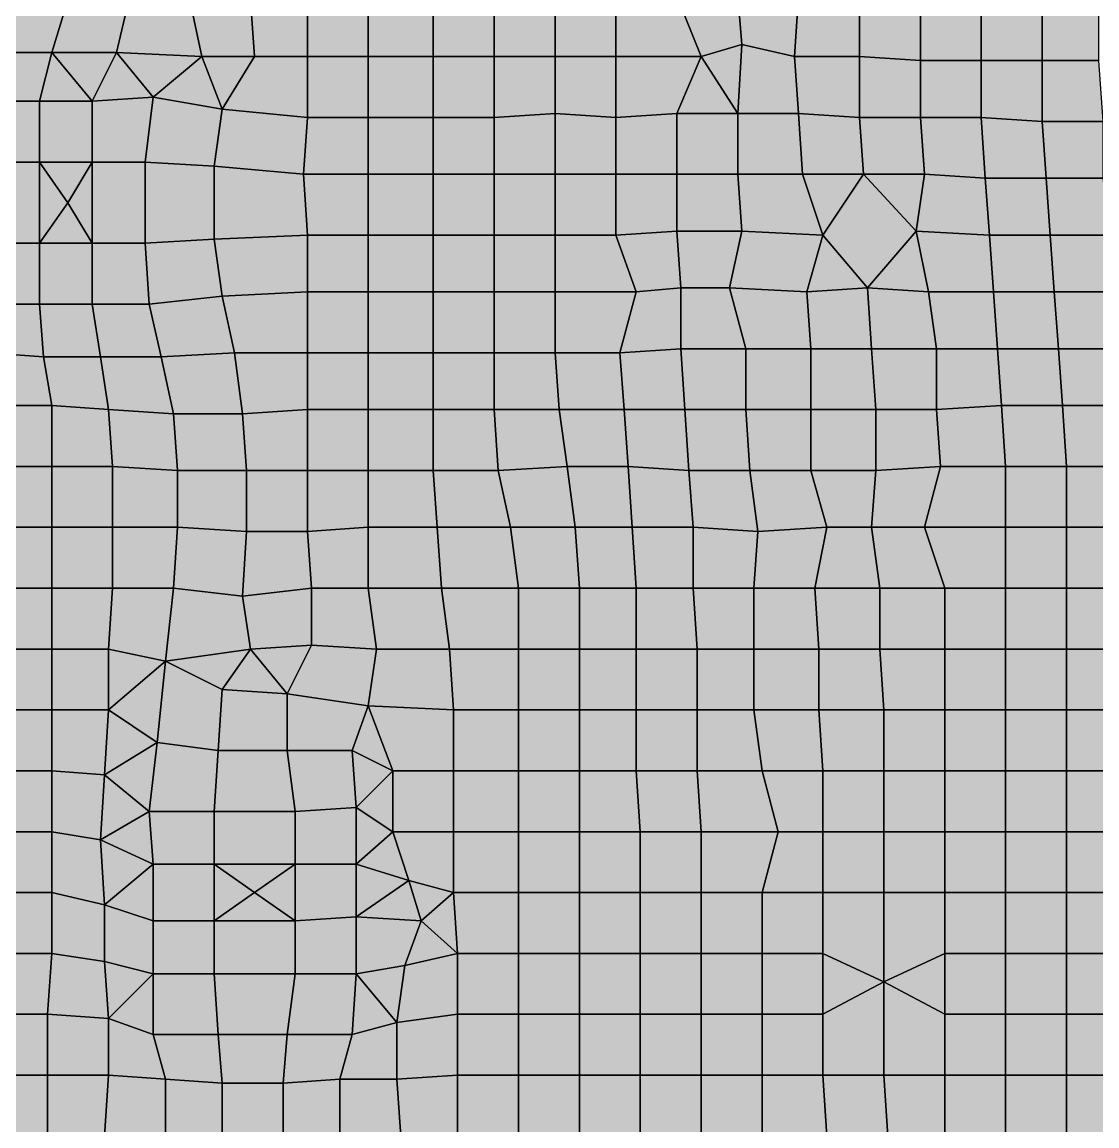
# Model space of a CAD drawing. Header units: metres. Extents: x -7480 to 79269, y -9100 to 45880.
# Drawn here: x 24934 to 30230, y -4550 to 890 of the extents above; entities that cross this region are included whole.
import ezdxf

# ---------------------------------------------------------------- set-up
doc = ezdxf.new("R2010")
doc.units = ezdxf.units.M
for name, color, linetype in [('COLOR_1', 1, 'Continuous'), ('COLOR_181', 181, 'Continuous'), ('COLOR_3', 3, 'Continuous'), ('COLOR_5', 5, 'Continuous')]:
    doc.layers.add(name, color=color, linetype=linetype)

msp = doc.modelspace()

# ---------------------------------------------------------------- hatches: boundary and pattern name
at = {"layer": 'COLOR_1'}
for points in [[(24800, 740), (25080, 740), (25160, 1000), (24840, 1000)], [(25080, 740), (25400, 740), (25460, 1000), (25160, 1000)], [(25400, 740), (25820, 720), (25760, 1000), (25460, 1000)], [(25760, 1000), (25820, 720), (26080, 720), (26060, 1000)], [(26060, 1000), (26080, 720), (26340, 720), (26340, 1000)], [(26340, 720), (26640, 720), (26640, 1000), (26340, 1000)], [(24740, 500), (25020, 500), (25080, 740), (24800, 740)], [(25020, 500), (25280, 500), (25080, 740)], [(25080, 740), (25280, 500), (25400, 740)], [(25280, 500), (25580, 520), (25400, 740)], [(25400, 740), (25580, 520), (25820, 720)], [(25580, 520), (25920, 460), (25820, 720)], [(25820, 720), (25920, 460), (26080, 720)], [(25920, 460), (26340, 420), (26340, 720), (26080, 720)], [(26340, 420), (26640, 420), (26640, 720), (26340, 720)], [(25020, 200), (25280, 200), (25280, 500), (25020, 500)], [(25880, 180), (26320, 140), (26340, 420), (25920, 460)], [(26320, 140), (26640, 140), (26640, 420), (26340, 420)], [(25540, -200), (25880, -180), (25880, 180), (25540, 200)], [(25880, -180), (26340, -160), (26320, 140), (25880, 180)], [(26320, 140), (26340, -160), (26640, -160), (26640, 140)], [(25880, -180), (25920, -460), (26340, -440), (26340, -160)], [(26340, -440), (26640, -440), (26640, -160), (26340, -160)], [(25560, -500), (25620, -760), (25980, -740), (25920, -460)], [(25920, -460), (25980, -740), (26340, -740), (26340, -440)], [(26340, -740), (26640, -740), (26640, -440), (26340, -440)], [(24760, -740), (24780, -1000), (25080, -1000), (25040, -760)], [(25040, -760), (25080, -1000), (25360, -1020), (25320, -760)], [(25320, -760), (25360, -1020), (25680, -1040), (25620, -760)], [(25620, -760), (25680, -1040), (26020, -1040), (25980, -740)], [(25980, -740), (26020, -1040), (26340, -1020), (26340, -740)], [(26340, -1020), (26640, -1020), (26640, -740), (26340, -740)], [(24760, -1300), (25080, -1300), (25080, -1000), (24780, -1000)], [(25080, -1300), (25380, -1300), (25360, -1020), (25080, -1000)], [(25360, -1020), (25380, -1300), (25700, -1320), (25680, -1040)], [(26020, -1040), (26040, -1320), (26340, -1320), (26340, -1020)], [(26340, -1320), (26640, -1320), (26640, -1020), (26340, -1020)], [(25680, -1040), (25700, -1320), (26040, -1320), (26020, -1040)], [(25080, -1600), (25380, -1600), (25380, -1300), (25080, -1300)], [(25380, -1600), (25700, -1600), (25700, -1320), (25380, -1300)], [(25700, -1600), (26040, -1620), (26040, -1320), (25700, -1320)], [(26040, -1620), (26340, -1620), (26340, -1320), (26040, -1320)], [(26340, -1620), (26640, -1600), (26640, -1320), (26340, -1320)], [(24760, -1900), (25080, -1900), (25080, -1600), (24760, -1600)], [(25080, -1900), (25380, -1900), (25380, -1600), (25080, -1600)], [(25380, -1900), (25680, -1900), (25700, -1600), (25380, -1600)], [(25680, -1900), (26020, -1940), (26040, -1620), (25700, -1600)], [(26020, -1940), (26360, -1900), (26340, -1620), (26040, -1620)], [(26340, -1620), (26360, -1900), (26640, -1900), (26640, -1600)], [(25360, -2200), (25640, -2260), (25680, -1900), (25380, -1900)], [(25640, -2260), (26060, -2200), (26020, -1940), (25680, -1900)], [(26020, -1940), (26060, -2200), (26360, -2180), (26360, -1900)], [(26360, -2180), (26680, -2200), (26640, -1900), (26360, -1900)], [(25640, -2260), (25920, -2400), (26060, -2200)], [(25920, -2400), (26240, -2420), (26060, -2200)], [(25600, -2660), (25900, -2700), (25920, -2400), (25640, -2260)], [(25900, -2700), (26240, -2700), (26240, -2420), (25920, -2400)], [(26240, -2700), (26560, -2700), (26640, -2480), (26240, -2420)], [(25560, -3000), (25880, -3000), (25900, -2700), (25600, -2660)], [(25880, -3000), (26280, -3000), (26240, -2700), (25900, -2700)], [(26240, -2700), (26280, -3000), (26580, -2980), (26560, -2700)], [(26560, -2700), (26580, -2980), (26760, -2800)], [(26580, -2980), (26760, -3100), (26760, -2800)], [(25340, -3740), (25360, -4020), (25580, -3800)], [(25360, -4020), (25580, -4100), (25580, -3800)], [(25580, -4100), (25900, -4100), (25880, -3800), (25580, -3800)], [(25880, -3800), (25900, -4100), (26240, -4100), (26280, -3800)], [(26240, -4100), (26560, -4100), (26580, -3800), (26280, -3800)], [(26560, -4100), (26780, -4040), (26580, -3800)]]:
    msp.add_hatch(color=256, dxfattribs=at).paths.add_polyline_path(points)
at = {"layer": 'COLOR_181'}
for points in [[(26640, 720), (26960, 720), (26960, 1000), (26640, 1000)], [(26960, 720), (27260, 720), (27260, 1020), (26960, 1000)], [(27260, 720), (27560, 720), (27560, 1020), (27260, 1020)], [(27560, 720), (27860, 720), (27860, 1020), (27560, 1020)], [(27860, 720), (28280, 720), (28160, 1020), (27860, 1020)], [(28160, 1020), (28280, 720), (28480, 780), (28460, 1020)], [(28460, 1020), (28480, 780), (28740, 720), (28760, 1020)], [(28740, 720), (29060, 720), (29060, 1000), (28760, 1020)], [(29060, 720), (29360, 700), (29360, 1000), (29060, 1000)], [(29360, 700), (29660, 700), (29660, 1000), (29360, 1000)], [(29660, 700), (29960, 700), (29960, 1000), (29660, 1000)], [(29960, 700), (30240, 700), (30240, 1000), (29960, 1000)], [(28280, 720), (28460, 440), (28480, 780)], [(28460, 440), (28760, 440), (28740, 720), (28480, 780)], [(26640, 420), (26960, 420), (26960, 720), (26640, 720)], [(26960, 420), (27260, 420), (27260, 720), (26960, 720)], [(27260, 420), (27560, 440), (27560, 720), (27260, 720)], [(27560, 440), (27860, 420), (27860, 720), (27560, 720)], [(27860, 420), (28160, 440), (28280, 720), (27860, 720)], [(28160, 440), (28460, 440), (28280, 720)], [(28740, 720), (28760, 440), (29060, 420), (29060, 720)], [(29060, 420), (29360, 420), (29360, 700), (29060, 720)], [(29360, 420), (29660, 420), (29660, 700), (29360, 700)], [(29660, 420), (29960, 400), (29960, 700), (29660, 700)], [(29960, 400), (30260, 400), (30240, 700), (29960, 700)], [(27260, 140), (27560, 140), (27560, 440), (27260, 420)], [(27560, 140), (27860, 140), (27860, 420), (27560, 440)], [(27860, 140), (28160, 140), (28160, 440), (27860, 420)], [(28160, 140), (28460, 140), (28460, 440), (28160, 440)], [(28460, 140), (28780, 140), (28760, 440), (28460, 440)], [(28760, 440), (28780, 140), (29080, 140), (29060, 420)], [(26640, 140), (26960, 140), (26960, 420), (26640, 420)], [(26960, 140), (27260, 140), (27260, 420), (26960, 420)], [(29060, 420), (29080, 140), (29380, 140), (29360, 420)], [(29360, 420), (29380, 140), (29680, 120), (29660, 420)], [(29660, 420), (29680, 120), (29980, 120), (29960, 400)], [(29960, 400), (29980, 120), (30260, 120), (30260, 400)], [(24760, -200), (25020, -200), (25020, 200), (24760, 200)], [(25020, -200), (25160, 0), (25020, 200)], [(25020, 200), (25160, 0), (25280, 200)], [(25160, 0), (25280, -200), (25280, 200)], [(25280, -200), (25540, -200), (25540, 200), (25280, 200)], [(26640, -160), (26960, -160), (26960, 140), (26640, 140)], [(26960, -160), (27260, -160), (27260, 140), (26960, 140)], [(27260, -160), (27560, -160), (27560, 140), (27260, 140)], [(27560, -160), (27860, -160), (27860, 140), (27560, 140)], [(27860, -160), (28160, -140), (28160, 140), (27860, 140)], [(28160, -140), (28480, -140), (28460, 140), (28160, 140)], [(28460, 140), (28480, -140), (28880, -160), (28780, 140)], [(28780, 140), (28880, -160), (29080, 140)], [(28880, -160), (29100, -420), (29340, -140), (29080, 140)], [(29080, 140), (29340, -140), (29380, 140)], [(29340, -140), (29700, -160), (29680, 120), (29380, 140)], [(29680, 120), (29700, -160), (30000, -160), (29980, 120)], [(29980, 120), (30000, -160), (30300, -160), (30260, 120)], [(25020, -200), (25280, -200), (25160, 0)], [(26640, -440), (26960, -440), (26960, -160), (26640, -160)], [(26960, -440), (27260, -440), (27260, -160), (26960, -160)], [(27260, -440), (27560, -440), (27560, -160), (27260, -160)], [(27560, -440), (27960, -440), (27860, -160), (27560, -160)], [(27860, -160), (27960, -440), (28180, -420), (28160, -140)], [(28160, -140), (28180, -420), (28420, -420), (28480, -140)], [(28420, -420), (28800, -440), (28880, -160), (28480, -140)], [(28800, -440), (29100, -420), (28880, -160)], [(29100, -420), (29400, -440), (29340, -140)], [(29340, -140), (29400, -440), (29720, -440), (29700, -160)], [(29700, -160), (29720, -440), (30020, -440), (30000, -160)], [(30000, -160), (30020, -440), (30320, -440), (30300, -160)], [(27880, -740), (28180, -720), (28180, -420), (27960, -440)], [(28180, -720), (28500, -720), (28420, -420), (28180, -420)], [(28420, -420), (28500, -720), (28820, -720), (28800, -440)], [(28800, -440), (28820, -720), (29120, -720), (29100, -420)], [(29100, -420), (29120, -720), (29440, -720), (29400, -440)], [(26640, -740), (26960, -740), (26960, -440), (26640, -440)], [(26960, -740), (27260, -740), (27260, -440), (26960, -440)], [(27260, -740), (27560, -740), (27560, -440), (27260, -440)], [(27560, -740), (27880, -740), (27960, -440), (27560, -440)], [(29400, -440), (29440, -720), (29740, -720), (29720, -440)], [(29720, -440), (29740, -720), (30040, -720), (30020, -440)], [(30020, -440), (30040, -720), (30340, -720), (30320, -440)], [(26640, -1020), (26960, -1020), (26960, -740), (26640, -740)], [(26960, -1020), (27260, -1020), (27260, -740), (26960, -740)], [(27260, -1020), (27580, -1020), (27560, -740), (27260, -740)], [(27560, -740), (27580, -1020), (27900, -1020), (27880, -740)], [(27880, -740), (27900, -1020), (28200, -1020), (28180, -720)], [(28180, -720), (28200, -1020), (28500, -1020), (28500, -720)], [(28500, -1020), (28820, -1020), (28820, -720), (28500, -720)], [(28820, -1020), (29140, -1020), (29120, -720), (28820, -720)], [(29120, -720), (29140, -1020), (29440, -1020), (29440, -720)], [(29440, -1020), (29760, -1000), (29740, -720), (29440, -720)], [(29740, -720), (29760, -1000), (30060, -1000), (30040, -720)], [(30040, -720), (30060, -1000), (30360, -1000), (30340, -720)], [(26640, -1320), (26960, -1320), (26960, -1020), (26640, -1020)], [(26960, -1320), (27280, -1320), (27260, -1020), (26960, -1020)], [(27260, -1020), (27280, -1320), (27620, -1300), (27580, -1020)], [(27580, -1020), (27620, -1300), (27920, -1300), (27900, -1020)], [(27900, -1020), (27920, -1300), (28220, -1320), (28200, -1020)], [(28200, -1020), (28220, -1320), (28520, -1320), (28500, -1020)], [(28500, -1020), (28520, -1320), (28820, -1320), (28820, -1020)], [(28820, -1320), (29140, -1320), (29140, -1020), (28820, -1020)], [(29140, -1320), (29460, -1300), (29440, -1020), (29140, -1020)], [(29440, -1020), (29460, -1300), (29780, -1300), (29760, -1000)], [(29760, -1000), (29780, -1300), (30080, -1300), (30060, -1000)], [(30060, -1000), (30080, -1300), (30380, -1300), (30360, -1000)], [(27280, -1320), (27340, -1600), (27660, -1600), (27620, -1300)], [(27620, -1300), (27660, -1600), (27940, -1600), (27920, -1300)], [(27920, -1300), (27940, -1600), (28240, -1600), (28220, -1320)], [(29120, -1600), (29380, -1600), (29460, -1300), (29140, -1320)], [(29380, -1600), (29780, -1600), (29780, -1300), (29460, -1300)], [(29780, -1600), (30080, -1600), (30080, -1300), (29780, -1300)], [(30080, -1600), (30380, -1600), (30380, -1300), (30080, -1300)], [(26640, -1600), (26980, -1600), (26960, -1320), (26640, -1320)], [(26960, -1320), (26980, -1600), (27340, -1600), (27280, -1320)], [(28220, -1320), (28240, -1600), (28560, -1620), (28520, -1320)], [(28520, -1320), (28560, -1620), (28900, -1600), (28820, -1320)], [(28820, -1320), (28900, -1600), (29120, -1600), (29140, -1320)], [(26640, -1900), (27000, -1900), (26980, -1600), (26640, -1600)], [(26980, -1600), (27000, -1900), (27380, -1900), (27340, -1600)], [(27340, -1600), (27380, -1900), (27680, -1900), (27660, -1600)], [(27660, -1600), (27680, -1900), (27960, -1900), (27940, -1600)], [(27940, -1600), (27960, -1900), (28240, -1900), (28240, -1600)], [(28240, -1900), (28540, -1900), (28560, -1620), (28240, -1600)], [(28540, -1900), (28840, -1900), (28900, -1600), (28560, -1620)], [(28840, -1900), (29160, -1900), (29120, -1600), (28900, -1600)], [(29120, -1600), (29160, -1900), (29480, -1900), (29380, -1600)], [(29380, -1600), (29480, -1900), (29780, -1900), (29780, -1600)], [(29780, -1900), (30080, -1900), (30080, -1600), (29780, -1600)], [(30080, -1900), (30380, -1900), (30380, -1600), (30080, -1600)], [(24760, -2200), (25080, -2200), (25080, -1900), (24760, -1900)], [(25080, -2200), (25360, -2200), (25380, -1900), (25080, -1900)], [(26640, -1900), (26680, -2200), (27040, -2200), (27000, -1900)], [(27000, -1900), (27040, -2200), (27380, -2200), (27380, -1900)], [(27380, -2200), (27680, -2200), (27680, -1900), (27380, -1900)], [(27680, -2200), (27960, -2200), (27960, -1900), (27680, -1900)], [(27960, -2200), (28260, -2200), (28240, -1900), (27960, -1900)], [(28240, -1900), (28260, -2200), (28540, -2200), (28540, -1900)], [(28540, -2200), (28860, -2200), (28840, -1900), (28540, -1900)], [(28840, -1900), (28860, -2200), (29160, -2200), (29160, -1900)], [(29160, -2200), (29480, -2200), (29480, -1900), (29160, -1900)], [(29480, -2200), (29780, -2200), (29780, -1900), (29480, -1900)], [(29780, -2200), (30080, -2200), (30080, -1900), (29780, -1900)], [(30080, -2200), (30380, -2200), (30380, -1900), (30080, -1900)], [(24760, -2500), (25080, -2500), (25080, -2200), (24760, -2200)], [(25080, -2500), (25360, -2500), (25360, -2200), (25080, -2200)], [(25360, -2500), (25640, -2260), (25360, -2200)], [(26060, -2200), (26240, -2420), (26360, -2180)], [(26240, -2420), (26640, -2480), (26680, -2200), (26360, -2180)], [(26640, -2480), (27060, -2500), (27040, -2200), (26680, -2200)], [(27040, -2200), (27060, -2500), (27380, -2500), (27380, -2200)], [(27380, -2500), (27680, -2500), (27680, -2200), (27380, -2200)], [(27680, -2500), (27960, -2500), (27960, -2200), (27680, -2200)], [(27960, -2500), (28260, -2500), (28260, -2200), (27960, -2200)], [(28260, -2500), (28540, -2500), (28540, -2200), (28260, -2200)], [(28540, -2500), (28860, -2500), (28860, -2200), (28540, -2200)], [(28860, -2500), (29180, -2500), (29160, -2200), (28860, -2200)], [(29160, -2200), (29180, -2500), (29480, -2500), (29480, -2200)], [(29480, -2500), (29780, -2500), (29780, -2200), (29480, -2200)], [(29780, -2500), (30080, -2500), (30080, -2200), (29780, -2200)], [(30080, -2500), (30380, -2500), (30380, -2200), (30080, -2200)], [(25360, -2500), (25600, -2660), (25640, -2260)], [(24760, -2800), (25080, -2800), (25080, -2500), (24760, -2500)], [(25080, -2800), (25340, -2820), (25360, -2500), (25080, -2500)], [(25340, -2820), (25600, -2660), (25360, -2500)], [(26560, -2700), (26760, -2800), (26640, -2480)], [(26640, -2480), (26760, -2800), (27060, -2800), (27060, -2500)], [(27060, -2800), (27380, -2800), (27380, -2500), (27060, -2500)], [(27380, -2800), (27680, -2800), (27680, -2500), (27380, -2500)], [(27680, -2800), (27960, -2800), (27960, -2500), (27680, -2500)], [(27960, -2800), (28260, -2800), (28260, -2500), (27960, -2500)], [(28260, -2800), (28580, -2800), (28540, -2500), (28260, -2500)], [(28540, -2500), (28580, -2800), (28880, -2800), (28860, -2500)], [(28860, -2500), (28880, -2800), (29180, -2800), (29180, -2500)], [(29180, -2800), (29480, -2800), (29480, -2500), (29180, -2500)], [(29480, -2800), (29780, -2800), (29780, -2500), (29480, -2500)], [(29780, -2800), (30080, -2800), (30080, -2500), (29780, -2500)], [(30080, -2800), (30380, -2800), (30380, -2500), (30080, -2500)], [(25340, -2820), (25560, -3000), (25600, -2660)], [(24760, -3100), (25080, -3100), (25080, -2800), (24760, -2800)], [(25080, -3100), (25320, -3140), (25340, -2820), (25080, -2800)], [(25320, -3140), (25560, -3000), (25340, -2820)], [(26760, -3100), (27060, -3100), (27060, -2800), (26760, -2800)], [(27060, -3100), (27380, -3100), (27380, -2800), (27060, -2800)], [(27380, -3100), (27680, -3100), (27680, -2800), (27380, -2800)], [(27680, -3100), (27980, -3100), (27960, -2800), (27680, -2800)], [(27960, -2800), (27980, -3100), (28280, -3100), (28260, -2800)], [(28260, -2800), (28280, -3100), (28660, -3100), (28580, -2800)], [(28580, -2800), (28660, -3100), (28880, -3100), (28880, -2800)], [(28880, -3100), (29180, -3100), (29180, -2800), (28880, -2800)], [(29180, -3100), (29480, -3100), (29480, -2800), (29180, -2800)], [(29480, -3100), (29780, -3100), (29780, -2800), (29480, -2800)], [(29780, -3100), (30080, -3100), (30080, -2800), (29780, -2800)], [(30080, -3100), (30380, -3100), (30380, -2800), (30080, -2800)], [(26280, -3260), (26580, -3260), (26580, -2980), (26280, -3000)], [(26580, -3260), (26760, -3100), (26580, -2980)], [(25320, -3140), (25580, -3260), (25560, -3000)], [(25560, -3000), (25580, -3260), (25880, -3260), (25880, -3000)], [(25880, -3260), (26280, -3260), (26280, -3000), (25880, -3000)], [(24760, -3400), (25080, -3400), (25080, -3100), (24760, -3100)], [(25080, -3400), (25340, -3460), (25320, -3140), (25080, -3100)], [(26580, -3260), (26840, -3340), (26760, -3100)], [(26760, -3100), (26840, -3340), (27060, -3400), (27060, -3100)], [(27060, -3400), (27380, -3400), (27380, -3100), (27060, -3100)], [(27380, -3400), (27680, -3400), (27680, -3100), (27380, -3100)], [(27680, -3400), (27980, -3400), (27980, -3100), (27680, -3100)], [(27980, -3400), (28280, -3400), (28280, -3100), (27980, -3100)], [(28280, -3400), (28580, -3400), (28660, -3100), (28280, -3100)], [(28580, -3400), (28880, -3400), (28880, -3100), (28660, -3100)], [(28880, -3400), (29180, -3400), (29180, -3100), (28880, -3100)], [(29180, -3400), (29480, -3400), (29480, -3100), (29180, -3100)], [(29480, -3400), (29780, -3400), (29780, -3100), (29480, -3100)], [(29780, -3400), (30080, -3400), (30080, -3100), (29780, -3100)], [(30080, -3400), (30380, -3400), (30380, -3100), (30080, -3100)], [(25320, -3140), (25340, -3460), (25580, -3260)], [(25340, -3460), (25580, -3540), (25580, -3260)], [(25580, -3540), (25880, -3540), (25880, -3260), (25580, -3260)], [(25880, -3260), (26080, -3400), (26280, -3260)], [(25880, -3540), (26080, -3400), (25880, -3260)], [(26080, -3400), (26280, -3540), (26280, -3260)], [(26280, -3540), (26580, -3520), (26580, -3260), (26280, -3260)], [(26580, -3520), (26840, -3340), (26580, -3260)], [(26580, -3520), (26900, -3540), (26840, -3340)], [(26840, -3340), (26900, -3540), (27060, -3400)], [(24760, -3700), (25080, -3700), (25080, -3400), (24760, -3400)], [(25080, -3700), (25340, -3740), (25340, -3460), (25080, -3400)], [(25880, -3540), (26280, -3540), (26080, -3400)], [(26900, -3540), (27080, -3700), (27060, -3400)], [(27060, -3400), (27080, -3700), (27380, -3700), (27380, -3400)], [(27380, -3700), (27680, -3700), (27680, -3400), (27380, -3400)], [(27680, -3700), (27980, -3700), (27980, -3400), (27680, -3400)], [(27980, -3700), (28280, -3700), (28280, -3400), (27980, -3400)], [(28280, -3700), (28580, -3700), (28580, -3400), (28280, -3400)], [(28580, -3700), (28880, -3700), (28880, -3400), (28580, -3400)], [(28880, -3700), (29180, -3840), (29180, -3400), (28880, -3400)], [(29180, -3840), (29480, -3700), (29480, -3400), (29180, -3400)], [(29480, -3700), (29780, -3700), (29780, -3400), (29480, -3400)], [(29780, -3700), (30080, -3700), (30080, -3400), (29780, -3400)], [(30080, -3700), (30380, -3700), (30380, -3400), (30080, -3400)], [(25340, -3740), (25580, -3800), (25580, -3540), (25340, -3460)], [(26280, -3800), (26580, -3800), (26580, -3520), (26280, -3540)], [(26580, -3800), (26820, -3760), (26900, -3540), (26580, -3520)], [(25580, -3800), (25880, -3800), (25880, -3540), (25580, -3540)], [(25880, -3800), (26280, -3800), (26280, -3540), (25880, -3540)], [(26820, -3760), (27080, -3700), (26900, -3540)], [(24760, -4000), (25060, -4000), (25080, -3700), (24760, -3700)], [(25060, -4000), (25360, -4020), (25340, -3740), (25080, -3700)], [(26780, -4040), (27080, -4000), (27080, -3700), (26820, -3760)], [(27080, -4000), (27380, -4000), (27380, -3700), (27080, -3700)], [(27380, -4000), (27680, -4000), (27680, -3700), (27380, -3700)], [(27680, -4000), (27980, -4000), (27980, -3700), (27680, -3700)], [(27980, -4000), (28280, -4000), (28280, -3700), (27980, -3700)], [(28280, -4000), (28580, -4000), (28580, -3700), (28280, -3700)], [(28580, -4000), (28880, -4000), (28880, -3700), (28580, -3700)], [(28880, -4000), (29180, -3840), (28880, -3700)], [(29180, -3840), (29480, -4000), (29480, -3700)], [(29480, -4000), (29780, -4000), (29780, -3700), (29480, -3700)], [(29780, -4000), (30080, -4000), (30080, -3700), (29780, -3700)], [(30080, -4000), (30380, -4000), (30380, -3700), (30080, -3700)], [(26580, -3800), (26780, -4040), (26820, -3760)], [(28880, -4300), (29180, -4300), (29180, -3840), (28880, -4000)], [(29180, -4300), (29480, -4300), (29480, -4000), (29180, -3840)], [(24760, -4300), (25060, -4300), (25060, -4000), (24760, -4000)], [(25060, -4300), (25360, -4300), (25360, -4020), (25060, -4000)], [(25360, -4300), (25640, -4320), (25580, -4100), (25360, -4020)], [(26780, -4320), (27080, -4300), (27080, -4000), (26780, -4040)], [(27080, -4300), (27380, -4300), (27380, -4000), (27080, -4000)], [(27380, -4300), (27680, -4300), (27680, -4000), (27380, -4000)], [(27680, -4300), (27980, -4300), (27980, -4000), (27680, -4000)], [(27980, -4300), (28280, -4300), (28280, -4000), (27980, -4000)], [(28280, -4300), (28580, -4300), (28580, -4000), (28280, -4000)], [(28580, -4300), (28880, -4300), (28880, -4000), (28580, -4000)], [(29480, -4300), (29780, -4300), (29780, -4000), (29480, -4000)], [(29780, -4300), (30080, -4300), (30080, -4000), (29780, -4000)], [(30080, -4300), (30380, -4300), (30380, -4000), (30080, -4000)], [(26500, -4320), (26780, -4320), (26780, -4040), (26560, -4100)], [(25580, -4100), (25640, -4320), (25920, -4340), (25900, -4100)], [(25900, -4100), (25920, -4340), (26220, -4340), (26240, -4100)], [(26220, -4340), (26500, -4320), (26560, -4100), (26240, -4100)], [(24760, -4600), (25060, -4600), (25060, -4300), (24760, -4300)], [(25060, -4600), (25340, -4600), (25360, -4300), (25060, -4300)], [(25340, -4600), (25640, -4600), (25640, -4320), (25360, -4300)], [(25640, -4600), (25920, -4600), (25920, -4340), (25640, -4320)], [(25920, -4600), (26220, -4600), (26220, -4340), (25920, -4340)], [(26220, -4600), (26500, -4600), (26500, -4320), (26220, -4340)], [(26500, -4600), (26800, -4600), (26780, -4320), (26500, -4320)], [(26780, -4320), (26800, -4600), (27080, -4600), (27080, -4300)], [(27080, -4600), (27380, -4600), (27380, -4300), (27080, -4300)], [(27380, -4600), (27680, -4600), (27680, -4300), (27380, -4300)], [(27680, -4600), (27980, -4600), (27980, -4300), (27680, -4300)], [(27980, -4600), (28280, -4600), (28280, -4300), (27980, -4300)], [(28280, -4600), (28580, -4600), (28580, -4300), (28280, -4300)], [(28580, -4600), (28900, -4600), (28880, -4300), (28580, -4300)], [(28880, -4300), (28900, -4600), (29200, -4600), (29180, -4300)], [(29180, -4300), (29200, -4600), (29480, -4600), (29480, -4300)], [(29480, -4600), (29780, -4600), (29780, -4300), (29480, -4300)], [(29780, -4600), (30080, -4600), (30080, -4300), (29780, -4300)], [(30080, -4600), (30380, -4600), (30380, -4300), (30080, -4300)]]:
    msp.add_hatch(color=256, dxfattribs=at).paths.add_polyline_path(points)
at = {"layer": 'COLOR_3'}
for points in [[(24740, 500), (24760, 200), (25020, 200), (25020, 500)], [(25280, 200), (25540, 200), (25580, 520), (25280, 500)], [(24740, -500), (24760, -740), (25040, -760), (25020, -500)], [(25020, -500), (25040, -760), (25320, -760), (25280, -500)], [(25280, -500), (25320, -760), (25620, -760), (25560, -500)], [(24760, -1600), (25080, -1600), (25080, -1300), (24760, -1300)]]:
    msp.add_hatch(color=256, dxfattribs=at).paths.add_polyline_path(points)
at = {"layer": 'COLOR_5'}
for points in [[(25540, 200), (25880, 180), (25920, 460), (25580, 520)], [(24740, -500), (25020, -500), (25020, -200), (24760, -200)], [(25020, -500), (25280, -500), (25280, -200), (25020, -200)], [(25280, -500), (25560, -500), (25540, -200), (25280, -200)], [(25540, -200), (25560, -500), (25920, -460), (25880, -180)]]:
    msp.add_hatch(color=256, dxfattribs=at).paths.add_polyline_path(points)

# ---------------------------------------------------------------- linework, layer by layer
at = {"layer": 'COLOR_1'}
for points in [[(24800, 740), (25080, 740), (25160, 1000), (24840, 1000)], [(25080, 740), (25400, 740), (25460, 1000), (25160, 1000)], [(25400, 740), (25820, 720), (25760, 1000), (25460, 1000)], [(25760, 1000), (25820, 720), (26080, 720), (26060, 1000)], [(26060, 1000), (26080, 720), (26340, 720), (26340, 1000)], [(26340, 720), (26640, 720), (26640, 1000), (26340, 1000)], [(24740, 500), (25020, 500), (25080, 740), (24800, 740)], [(25020, 500), (25280, 500), (25080, 740)], [(25080, 740), (25280, 500), (25400, 740)], [(25280, 500), (25580, 520), (25400, 740)], [(25400, 740), (25580, 520), (25820, 720)], [(25580, 520), (25920, 460), (25820, 720)], [(25820, 720), (25920, 460), (26080, 720)], [(25920, 460), (26340, 420), (26340, 720), (26080, 720)], [(26340, 420), (26640, 420), (26640, 720), (26340, 720)], [(25020, 200), (25280, 200), (25280, 500), (25020, 500)], [(25880, 180), (26320, 140), (26340, 420), (25920, 460)], [(26320, 140), (26640, 140), (26640, 420), (26340, 420)], [(25540, -200), (25880, -180), (25880, 180), (25540, 200)], [(25880, -180), (26340, -160), (26320, 140), (25880, 180)], [(26320, 140), (26340, -160), (26640, -160), (26640, 140)], [(25880, -180), (25920, -460), (26340, -440), (26340, -160)], [(26340, -440), (26640, -440), (26640, -160), (26340, -160)], [(25560, -500), (25620, -760), (25980, -740), (25920, -460)], [(25920, -460), (25980, -740), (26340, -740), (26340, -440)], [(26340, -740), (26640, -740), (26640, -440), (26340, -440)], [(24760, -740), (24780, -1000), (25080, -1000), (25040, -760)], [(25040, -760), (25080, -1000), (25360, -1020), (25320, -760)], [(25320, -760), (25360, -1020), (25680, -1040), (25620, -760)], [(25620, -760), (25680, -1040), (26020, -1040), (25980, -740)], [(25980, -740), (26020, -1040), (26340, -1020), (26340, -740)], [(26340, -1020), (26640, -1020), (26640, -740), (26340, -740)], [(24760, -1300), (25080, -1300), (25080, -1000), (24780, -1000)], [(25080, -1300), (25380, -1300), (25360, -1020), (25080, -1000)], [(25360, -1020), (25380, -1300), (25700, -1320), (25680, -1040)], [(26020, -1040), (26040, -1320), (26340, -1320), (26340, -1020)], [(26340, -1320), (26640, -1320), (26640, -1020), (26340, -1020)], [(25680, -1040), (25700, -1320), (26040, -1320), (26020, -1040)], [(25080, -1600), (25380, -1600), (25380, -1300), (25080, -1300)], [(25380, -1600), (25700, -1600), (25700, -1320), (25380, -1300)], [(25700, -1600), (26040, -1620), (26040, -1320), (25700, -1320)], [(26040, -1620), (26340, -1620), (26340, -1320), (26040, -1320)], [(26340, -1620), (26640, -1600), (26640, -1320), (26340, -1320)], [(24760, -1900), (25080, -1900), (25080, -1600), (24760, -1600)], [(25080, -1900), (25380, -1900), (25380, -1600), (25080, -1600)], [(25380, -1900), (25680, -1900), (25700, -1600), (25380, -1600)], [(25680, -1900), (26020, -1940), (26040, -1620), (25700, -1600)], [(26020, -1940), (26360, -1900), (26340, -1620), (26040, -1620)], [(26340, -1620), (26360, -1900), (26640, -1900), (26640, -1600)], [(25360, -2200), (25640, -2260), (25680, -1900), (25380, -1900)], [(25640, -2260), (26060, -2200), (26020, -1940), (25680, -1900)], [(26020, -1940), (26060, -2200), (26360, -2180), (26360, -1900)], [(26360, -2180), (26680, -2200), (26640, -1900), (26360, -1900)], [(25640, -2260), (25920, -2400), (26060, -2200)], [(25920, -2400), (26240, -2420), (26060, -2200)], [(25600, -2660), (25900, -2700), (25920, -2400), (25640, -2260)], [(25900, -2700), (26240, -2700), (26240, -2420), (25920, -2400)], [(26240, -2700), (26560, -2700), (26640, -2480), (26240, -2420)], [(25560, -3000), (25880, -3000), (25900, -2700), (25600, -2660)], [(25880, -3000), (26280, -3000), (26240, -2700), (25900, -2700)], [(26240, -2700), (26280, -3000), (26580, -2980), (26560, -2700)], [(26560, -2700), (26580, -2980), (26760, -2800)], [(26580, -2980), (26760, -3100), (26760, -2800)], [(25340, -3740), (25360, -4020), (25580, -3800)], [(25360, -4020), (25580, -4100), (25580, -3800)], [(25580, -4100), (25900, -4100), (25880, -3800), (25580, -3800)], [(25880, -3800), (25900, -4100), (26240, -4100), (26280, -3800)], [(26240, -4100), (26560, -4100), (26580, -3800), (26280, -3800)], [(26560, -4100), (26780, -4040), (26580, -3800)]]:
    msp.add_lwpolyline(points, close=True, dxfattribs=at)
at = {"layer": 'COLOR_181'}
for points in [[(26640, 720), (26960, 720), (26960, 1000), (26640, 1000)], [(26960, 720), (27260, 720), (27260, 1020), (26960, 1000)], [(27260, 720), (27560, 720), (27560, 1020), (27260, 1020)], [(27560, 720), (27860, 720), (27860, 1020), (27560, 1020)], [(27860, 720), (28280, 720), (28160, 1020), (27860, 1020)], [(28160, 1020), (28280, 720), (28480, 780), (28460, 1020)], [(28460, 1020), (28480, 780), (28740, 720), (28760, 1020)], [(28740, 720), (29060, 720), (29060, 1000), (28760, 1020)], [(29060, 720), (29360, 700), (29360, 1000), (29060, 1000)], [(29360, 700), (29660, 700), (29660, 1000), (29360, 1000)], [(29660, 700), (29960, 700), (29960, 1000), (29660, 1000)], [(29960, 700), (30240, 700), (30240, 1000), (29960, 1000)], [(28280, 720), (28460, 440), (28480, 780)], [(28460, 440), (28760, 440), (28740, 720), (28480, 780)], [(26640, 420), (26960, 420), (26960, 720), (26640, 720)], [(26960, 420), (27260, 420), (27260, 720), (26960, 720)], [(27260, 420), (27560, 440), (27560, 720), (27260, 720)], [(27560, 440), (27860, 420), (27860, 720), (27560, 720)], [(27860, 420), (28160, 440), (28280, 720), (27860, 720)], [(28160, 440), (28460, 440), (28280, 720)], [(28740, 720), (28760, 440), (29060, 420), (29060, 720)], [(29060, 420), (29360, 420), (29360, 700), (29060, 720)], [(29360, 420), (29660, 420), (29660, 700), (29360, 700)], [(29660, 420), (29960, 400), (29960, 700), (29660, 700)], [(29960, 400), (30260, 400), (30240, 700), (29960, 700)], [(27260, 140), (27560, 140), (27560, 440), (27260, 420)], [(27560, 140), (27860, 140), (27860, 420), (27560, 440)], [(27860, 140), (28160, 140), (28160, 440), (27860, 420)], [(28160, 140), (28460, 140), (28460, 440), (28160, 440)], [(28460, 140), (28780, 140), (28760, 440), (28460, 440)], [(28760, 440), (28780, 140), (29080, 140), (29060, 420)], [(26640, 140), (26960, 140), (26960, 420), (26640, 420)], [(26960, 140), (27260, 140), (27260, 420), (26960, 420)], [(29060, 420), (29080, 140), (29380, 140), (29360, 420)], [(29360, 420), (29380, 140), (29680, 120), (29660, 420)], [(29660, 420), (29680, 120), (29980, 120), (29960, 400)], [(29960, 400), (29980, 120), (30260, 120), (30260, 400)], [(24760, -200), (25020, -200), (25020, 200), (24760, 200)], [(25020, -200), (25160, 0), (25020, 200)], [(25020, 200), (25160, 0), (25280, 200)], [(25160, 0), (25280, -200), (25280, 200)], [(25280, -200), (25540, -200), (25540, 200), (25280, 200)], [(26640, -160), (26960, -160), (26960, 140), (26640, 140)], [(26960, -160), (27260, -160), (27260, 140), (26960, 140)], [(27260, -160), (27560, -160), (27560, 140), (27260, 140)], [(27560, -160), (27860, -160), (27860, 140), (27560, 140)], [(27860, -160), (28160, -140), (28160, 140), (27860, 140)], [(28160, -140), (28480, -140), (28460, 140), (28160, 140)], [(28460, 140), (28480, -140), (28880, -160), (28780, 140)], [(28780, 140), (28880, -160), (29080, 140)], [(28880, -160), (29100, -420), (29340, -140), (29080, 140)], [(29080, 140), (29340, -140), (29380, 140)], [(29340, -140), (29700, -160), (29680, 120), (29380, 140)], [(29680, 120), (29700, -160), (30000, -160), (29980, 120)], [(29980, 120), (30000, -160), (30300, -160), (30260, 120)], [(25020, -200), (25280, -200), (25160, 0)], [(26640, -440), (26960, -440), (26960, -160), (26640, -160)], [(26960, -440), (27260, -440), (27260, -160), (26960, -160)], [(27260, -440), (27560, -440), (27560, -160), (27260, -160)], [(27560, -440), (27960, -440), (27860, -160), (27560, -160)], [(27860, -160), (27960, -440), (28180, -420), (28160, -140)], [(28160, -140), (28180, -420), (28420, -420), (28480, -140)], [(28420, -420), (28800, -440), (28880, -160), (28480, -140)], [(28800, -440), (29100, -420), (28880, -160)], [(29100, -420), (29400, -440), (29340, -140)], [(29340, -140), (29400, -440), (29720, -440), (29700, -160)], [(29700, -160), (29720, -440), (30020, -440), (30000, -160)], [(30000, -160), (30020, -440), (30320, -440), (30300, -160)], [(27880, -740), (28180, -720), (28180, -420), (27960, -440)], [(28180, -720), (28500, -720), (28420, -420), (28180, -420)], [(28420, -420), (28500, -720), (28820, -720), (28800, -440)], [(28800, -440), (28820, -720), (29120, -720), (29100, -420)], [(29100, -420), (29120, -720), (29440, -720), (29400, -440)], [(26640, -740), (26960, -740), (26960, -440), (26640, -440)], [(26960, -740), (27260, -740), (27260, -440), (26960, -440)], [(27260, -740), (27560, -740), (27560, -440), (27260, -440)], [(27560, -740), (27880, -740), (27960, -440), (27560, -440)], [(29400, -440), (29440, -720), (29740, -720), (29720, -440)], [(29720, -440), (29740, -720), (30040, -720), (30020, -440)], [(30020, -440), (30040, -720), (30340, -720), (30320, -440)], [(26640, -1020), (26960, -1020), (26960, -740), (26640, -740)], [(26960, -1020), (27260, -1020), (27260, -740), (26960, -740)], [(27260, -1020), (27580, -1020), (27560, -740), (27260, -740)], [(27560, -740), (27580, -1020), (27900, -1020), (27880, -740)], [(27880, -740), (27900, -1020), (28200, -1020), (28180, -720)], [(28180, -720), (28200, -1020), (28500, -1020), (28500, -720)], [(28500, -1020), (28820, -1020), (28820, -720), (28500, -720)], [(28820, -1020), (29140, -1020), (29120, -720), (28820, -720)], [(29120, -720), (29140, -1020), (29440, -1020), (29440, -720)], [(29440, -1020), (29760, -1000), (29740, -720), (29440, -720)], [(29740, -720), (29760, -1000), (30060, -1000), (30040, -720)], [(30040, -720), (30060, -1000), (30360, -1000), (30340, -720)], [(26640, -1320), (26960, -1320), (26960, -1020), (26640, -1020)], [(26960, -1320), (27280, -1320), (27260, -1020), (26960, -1020)], [(27260, -1020), (27280, -1320), (27620, -1300), (27580, -1020)], [(27580, -1020), (27620, -1300), (27920, -1300), (27900, -1020)], [(27900, -1020), (27920, -1300), (28220, -1320), (28200, -1020)], [(28200, -1020), (28220, -1320), (28520, -1320), (28500, -1020)], [(28500, -1020), (28520, -1320), (28820, -1320), (28820, -1020)], [(28820, -1320), (29140, -1320), (29140, -1020), (28820, -1020)], [(29140, -1320), (29460, -1300), (29440, -1020), (29140, -1020)], [(29440, -1020), (29460, -1300), (29780, -1300), (29760, -1000)], [(29760, -1000), (29780, -1300), (30080, -1300), (30060, -1000)], [(30060, -1000), (30080, -1300), (30380, -1300), (30360, -1000)], [(27280, -1320), (27340, -1600), (27660, -1600), (27620, -1300)], [(27620, -1300), (27660, -1600), (27940, -1600), (27920, -1300)], [(27920, -1300), (27940, -1600), (28240, -1600), (28220, -1320)], [(29120, -1600), (29380, -1600), (29460, -1300), (29140, -1320)], [(29380, -1600), (29780, -1600), (29780, -1300), (29460, -1300)], [(29780, -1600), (30080, -1600), (30080, -1300), (29780, -1300)], [(30080, -1600), (30380, -1600), (30380, -1300), (30080, -1300)], [(26640, -1600), (26980, -1600), (26960, -1320), (26640, -1320)], [(26960, -1320), (26980, -1600), (27340, -1600), (27280, -1320)], [(28220, -1320), (28240, -1600), (28560, -1620), (28520, -1320)], [(28520, -1320), (28560, -1620), (28900, -1600), (28820, -1320)], [(28820, -1320), (28900, -1600), (29120, -1600), (29140, -1320)], [(26640, -1900), (27000, -1900), (26980, -1600), (26640, -1600)], [(26980, -1600), (27000, -1900), (27380, -1900), (27340, -1600)], [(27340, -1600), (27380, -1900), (27680, -1900), (27660, -1600)], [(27660, -1600), (27680, -1900), (27960, -1900), (27940, -1600)], [(27940, -1600), (27960, -1900), (28240, -1900), (28240, -1600)], [(28240, -1900), (28540, -1900), (28560, -1620), (28240, -1600)], [(28540, -1900), (28840, -1900), (28900, -1600), (28560, -1620)], [(28840, -1900), (29160, -1900), (29120, -1600), (28900, -1600)], [(29120, -1600), (29160, -1900), (29480, -1900), (29380, -1600)], [(29380, -1600), (29480, -1900), (29780, -1900), (29780, -1600)], [(29780, -1900), (30080, -1900), (30080, -1600), (29780, -1600)], [(30080, -1900), (30380, -1900), (30380, -1600), (30080, -1600)], [(24760, -2200), (25080, -2200), (25080, -1900), (24760, -1900)], [(25080, -2200), (25360, -2200), (25380, -1900), (25080, -1900)], [(26640, -1900), (26680, -2200), (27040, -2200), (27000, -1900)], [(27000, -1900), (27040, -2200), (27380, -2200), (27380, -1900)], [(27380, -2200), (27680, -2200), (27680, -1900), (27380, -1900)], [(27680, -2200), (27960, -2200), (27960, -1900), (27680, -1900)], [(27960, -2200), (28260, -2200), (28240, -1900), (27960, -1900)], [(28240, -1900), (28260, -2200), (28540, -2200), (28540, -1900)], [(28540, -2200), (28860, -2200), (28840, -1900), (28540, -1900)], [(28840, -1900), (28860, -2200), (29160, -2200), (29160, -1900)], [(29160, -2200), (29480, -2200), (29480, -1900), (29160, -1900)], [(29480, -2200), (29780, -2200), (29780, -1900), (29480, -1900)], [(29780, -2200), (30080, -2200), (30080, -1900), (29780, -1900)], [(30080, -2200), (30380, -2200), (30380, -1900), (30080, -1900)], [(24760, -2500), (25080, -2500), (25080, -2200), (24760, -2200)], [(25080, -2500), (25360, -2500), (25360, -2200), (25080, -2200)], [(25360, -2500), (25640, -2260), (25360, -2200)], [(26060, -2200), (26240, -2420), (26360, -2180)], [(26240, -2420), (26640, -2480), (26680, -2200), (26360, -2180)], [(26640, -2480), (27060, -2500), (27040, -2200), (26680, -2200)], [(27040, -2200), (27060, -2500), (27380, -2500), (27380, -2200)], [(27380, -2500), (27680, -2500), (27680, -2200), (27380, -2200)], [(27680, -2500), (27960, -2500), (27960, -2200), (27680, -2200)], [(27960, -2500), (28260, -2500), (28260, -2200), (27960, -2200)], [(28260, -2500), (28540, -2500), (28540, -2200), (28260, -2200)], [(28540, -2500), (28860, -2500), (28860, -2200), (28540, -2200)], [(28860, -2500), (29180, -2500), (29160, -2200), (28860, -2200)], [(29160, -2200), (29180, -2500), (29480, -2500), (29480, -2200)], [(29480, -2500), (29780, -2500), (29780, -2200), (29480, -2200)], [(29780, -2500), (30080, -2500), (30080, -2200), (29780, -2200)], [(30080, -2500), (30380, -2500), (30380, -2200), (30080, -2200)], [(25360, -2500), (25600, -2660), (25640, -2260)], [(24760, -2800), (25080, -2800), (25080, -2500), (24760, -2500)], [(25080, -2800), (25340, -2820), (25360, -2500), (25080, -2500)], [(25340, -2820), (25600, -2660), (25360, -2500)], [(26560, -2700), (26760, -2800), (26640, -2480)], [(26640, -2480), (26760, -2800), (27060, -2800), (27060, -2500)], [(27060, -2800), (27380, -2800), (27380, -2500), (27060, -2500)], [(27380, -2800), (27680, -2800), (27680, -2500), (27380, -2500)], [(27680, -2800), (27960, -2800), (27960, -2500), (27680, -2500)], [(27960, -2800), (28260, -2800), (28260, -2500), (27960, -2500)], [(28260, -2800), (28580, -2800), (28540, -2500), (28260, -2500)], [(28540, -2500), (28580, -2800), (28880, -2800), (28860, -2500)], [(28860, -2500), (28880, -2800), (29180, -2800), (29180, -2500)], [(29180, -2800), (29480, -2800), (29480, -2500), (29180, -2500)], [(29480, -2800), (29780, -2800), (29780, -2500), (29480, -2500)], [(29780, -2800), (30080, -2800), (30080, -2500), (29780, -2500)], [(30080, -2800), (30380, -2800), (30380, -2500), (30080, -2500)], [(25340, -2820), (25560, -3000), (25600, -2660)], [(24760, -3100), (25080, -3100), (25080, -2800), (24760, -2800)], [(25080, -3100), (25320, -3140), (25340, -2820), (25080, -2800)], [(25320, -3140), (25560, -3000), (25340, -2820)], [(26760, -3100), (27060, -3100), (27060, -2800), (26760, -2800)], [(27060, -3100), (27380, -3100), (27380, -2800), (27060, -2800)], [(27380, -3100), (27680, -3100), (27680, -2800), (27380, -2800)], [(27680, -3100), (27980, -3100), (27960, -2800), (27680, -2800)], [(27960, -2800), (27980, -3100), (28280, -3100), (28260, -2800)], [(28260, -2800), (28280, -3100), (28660, -3100), (28580, -2800)], [(28580, -2800), (28660, -3100), (28880, -3100), (28880, -2800)], [(28880, -3100), (29180, -3100), (29180, -2800), (28880, -2800)], [(29180, -3100), (29480, -3100), (29480, -2800), (29180, -2800)], [(29480, -3100), (29780, -3100), (29780, -2800), (29480, -2800)], [(29780, -3100), (30080, -3100), (30080, -2800), (29780, -2800)], [(30080, -3100), (30380, -3100), (30380, -2800), (30080, -2800)], [(26280, -3260), (26580, -3260), (26580, -2980), (26280, -3000)], [(26580, -3260), (26760, -3100), (26580, -2980)], [(25320, -3140), (25580, -3260), (25560, -3000)], [(25560, -3000), (25580, -3260), (25880, -3260), (25880, -3000)], [(25880, -3260), (26280, -3260), (26280, -3000), (25880, -3000)], [(24760, -3400), (25080, -3400), (25080, -3100), (24760, -3100)], [(25080, -3400), (25340, -3460), (25320, -3140), (25080, -3100)], [(26580, -3260), (26840, -3340), (26760, -3100)], [(26760, -3100), (26840, -3340), (27060, -3400), (27060, -3100)], [(27060, -3400), (27380, -3400), (27380, -3100), (27060, -3100)], [(27380, -3400), (27680, -3400), (27680, -3100), (27380, -3100)], [(27680, -3400), (27980, -3400), (27980, -3100), (27680, -3100)], [(27980, -3400), (28280, -3400), (28280, -3100), (27980, -3100)], [(28280, -3400), (28580, -3400), (28660, -3100), (28280, -3100)], [(28580, -3400), (28880, -3400), (28880, -3100), (28660, -3100)], [(28880, -3400), (29180, -3400), (29180, -3100), (28880, -3100)], [(29180, -3400), (29480, -3400), (29480, -3100), (29180, -3100)], [(29480, -3400), (29780, -3400), (29780, -3100), (29480, -3100)], [(29780, -3400), (30080, -3400), (30080, -3100), (29780, -3100)], [(30080, -3400), (30380, -3400), (30380, -3100), (30080, -3100)], [(25320, -3140), (25340, -3460), (25580, -3260)], [(25340, -3460), (25580, -3540), (25580, -3260)], [(25580, -3540), (25880, -3540), (25880, -3260), (25580, -3260)], [(25880, -3260), (26080, -3400), (26280, -3260)], [(25880, -3540), (26080, -3400), (25880, -3260)], [(26080, -3400), (26280, -3540), (26280, -3260)], [(26280, -3540), (26580, -3520), (26580, -3260), (26280, -3260)], [(26580, -3520), (26840, -3340), (26580, -3260)], [(26580, -3520), (26900, -3540), (26840, -3340)], [(26840, -3340), (26900, -3540), (27060, -3400)], [(24760, -3700), (25080, -3700), (25080, -3400), (24760, -3400)], [(25080, -3700), (25340, -3740), (25340, -3460), (25080, -3400)], [(25880, -3540), (26280, -3540), (26080, -3400)], [(26900, -3540), (27080, -3700), (27060, -3400)], [(27060, -3400), (27080, -3700), (27380, -3700), (27380, -3400)], [(27380, -3700), (27680, -3700), (27680, -3400), (27380, -3400)], [(27680, -3700), (27980, -3700), (27980, -3400), (27680, -3400)], [(27980, -3700), (28280, -3700), (28280, -3400), (27980, -3400)], [(28280, -3700), (28580, -3700), (28580, -3400), (28280, -3400)], [(28580, -3700), (28880, -3700), (28880, -3400), (28580, -3400)], [(28880, -3700), (29180, -3840), (29180, -3400), (28880, -3400)], [(29180, -3840), (29480, -3700), (29480, -3400), (29180, -3400)], [(29480, -3700), (29780, -3700), (29780, -3400), (29480, -3400)], [(29780, -3700), (30080, -3700), (30080, -3400), (29780, -3400)], [(30080, -3700), (30380, -3700), (30380, -3400), (30080, -3400)], [(25340, -3740), (25580, -3800), (25580, -3540), (25340, -3460)], [(26280, -3800), (26580, -3800), (26580, -3520), (26280, -3540)], [(26580, -3800), (26820, -3760), (26900, -3540), (26580, -3520)], [(25580, -3800), (25880, -3800), (25880, -3540), (25580, -3540)], [(25880, -3800), (26280, -3800), (26280, -3540), (25880, -3540)], [(26820, -3760), (27080, -3700), (26900, -3540)], [(24760, -4000), (25060, -4000), (25080, -3700), (24760, -3700)], [(25060, -4000), (25360, -4020), (25340, -3740), (25080, -3700)], [(26780, -4040), (27080, -4000), (27080, -3700), (26820, -3760)], [(27080, -4000), (27380, -4000), (27380, -3700), (27080, -3700)], [(27380, -4000), (27680, -4000), (27680, -3700), (27380, -3700)], [(27680, -4000), (27980, -4000), (27980, -3700), (27680, -3700)], [(27980, -4000), (28280, -4000), (28280, -3700), (27980, -3700)], [(28280, -4000), (28580, -4000), (28580, -3700), (28280, -3700)], [(28580, -4000), (28880, -4000), (28880, -3700), (28580, -3700)], [(28880, -4000), (29180, -3840), (28880, -3700)], [(29180, -3840), (29480, -4000), (29480, -3700)], [(29480, -4000), (29780, -4000), (29780, -3700), (29480, -3700)], [(29780, -4000), (30080, -4000), (30080, -3700), (29780, -3700)], [(30080, -4000), (30380, -4000), (30380, -3700), (30080, -3700)], [(26580, -3800), (26780, -4040), (26820, -3760)], [(28880, -4300), (29180, -4300), (29180, -3840), (28880, -4000)], [(29180, -4300), (29480, -4300), (29480, -4000), (29180, -3840)], [(24760, -4300), (25060, -4300), (25060, -4000), (24760, -4000)], [(25060, -4300), (25360, -4300), (25360, -4020), (25060, -4000)], [(25360, -4300), (25640, -4320), (25580, -4100), (25360, -4020)], [(26780, -4320), (27080, -4300), (27080, -4000), (26780, -4040)], [(27080, -4300), (27380, -4300), (27380, -4000), (27080, -4000)], [(27380, -4300), (27680, -4300), (27680, -4000), (27380, -4000)], [(27680, -4300), (27980, -4300), (27980, -4000), (27680, -4000)], [(27980, -4300), (28280, -4300), (28280, -4000), (27980, -4000)], [(28280, -4300), (28580, -4300), (28580, -4000), (28280, -4000)], [(28580, -4300), (28880, -4300), (28880, -4000), (28580, -4000)], [(29480, -4300), (29780, -4300), (29780, -4000), (29480, -4000)], [(29780, -4300), (30080, -4300), (30080, -4000), (29780, -4000)], [(30080, -4300), (30380, -4300), (30380, -4000), (30080, -4000)], [(26500, -4320), (26780, -4320), (26780, -4040), (26560, -4100)], [(25580, -4100), (25640, -4320), (25920, -4340), (25900, -4100)], [(25900, -4100), (25920, -4340), (26220, -4340), (26240, -4100)], [(26220, -4340), (26500, -4320), (26560, -4100), (26240, -4100)], [(24760, -4600), (25060, -4600), (25060, -4300), (24760, -4300)], [(25060, -4600), (25340, -4600), (25360, -4300), (25060, -4300)], [(25340, -4600), (25640, -4600), (25640, -4320), (25360, -4300)], [(25640, -4600), (25920, -4600), (25920, -4340), (25640, -4320)], [(25920, -4600), (26220, -4600), (26220, -4340), (25920, -4340)], [(26220, -4600), (26500, -4600), (26500, -4320), (26220, -4340)], [(26500, -4600), (26800, -4600), (26780, -4320), (26500, -4320)], [(26780, -4320), (26800, -4600), (27080, -4600), (27080, -4300)], [(27080, -4600), (27380, -4600), (27380, -4300), (27080, -4300)], [(27380, -4600), (27680, -4600), (27680, -4300), (27380, -4300)], [(27680, -4600), (27980, -4600), (27980, -4300), (27680, -4300)], [(27980, -4600), (28280, -4600), (28280, -4300), (27980, -4300)], [(28280, -4600), (28580, -4600), (28580, -4300), (28280, -4300)], [(28580, -4600), (28900, -4600), (28880, -4300), (28580, -4300)], [(28880, -4300), (28900, -4600), (29200, -4600), (29180, -4300)], [(29180, -4300), (29200, -4600), (29480, -4600), (29480, -4300)], [(29480, -4600), (29780, -4600), (29780, -4300), (29480, -4300)], [(29780, -4600), (30080, -4600), (30080, -4300), (29780, -4300)], [(30080, -4600), (30380, -4600), (30380, -4300), (30080, -4300)]]:
    msp.add_lwpolyline(points, close=True, dxfattribs=at)
at = {"layer": 'COLOR_3'}
for points in [[(24740, 500), (24760, 200), (25020, 200), (25020, 500)], [(25280, 200), (25540, 200), (25580, 520), (25280, 500)], [(24740, -500), (24760, -740), (25040, -760), (25020, -500)], [(25020, -500), (25040, -760), (25320, -760), (25280, -500)], [(25280, -500), (25320, -760), (25620, -760), (25560, -500)], [(24760, -1600), (25080, -1600), (25080, -1300), (24760, -1300)]]:
    msp.add_lwpolyline(points, close=True, dxfattribs=at)
at = {"layer": 'COLOR_5'}
for points in [[(25540, 200), (25880, 180), (25920, 460), (25580, 520)], [(24740, -500), (25020, -500), (25020, -200), (24760, -200)], [(25020, -500), (25280, -500), (25280, -200), (25020, -200)], [(25280, -500), (25560, -500), (25540, -200), (25280, -200)], [(25540, -200), (25560, -500), (25920, -460), (25880, -180)]]:
    msp.add_lwpolyline(points, close=True, dxfattribs=at)

doc.saveas('drawing.dxf')
